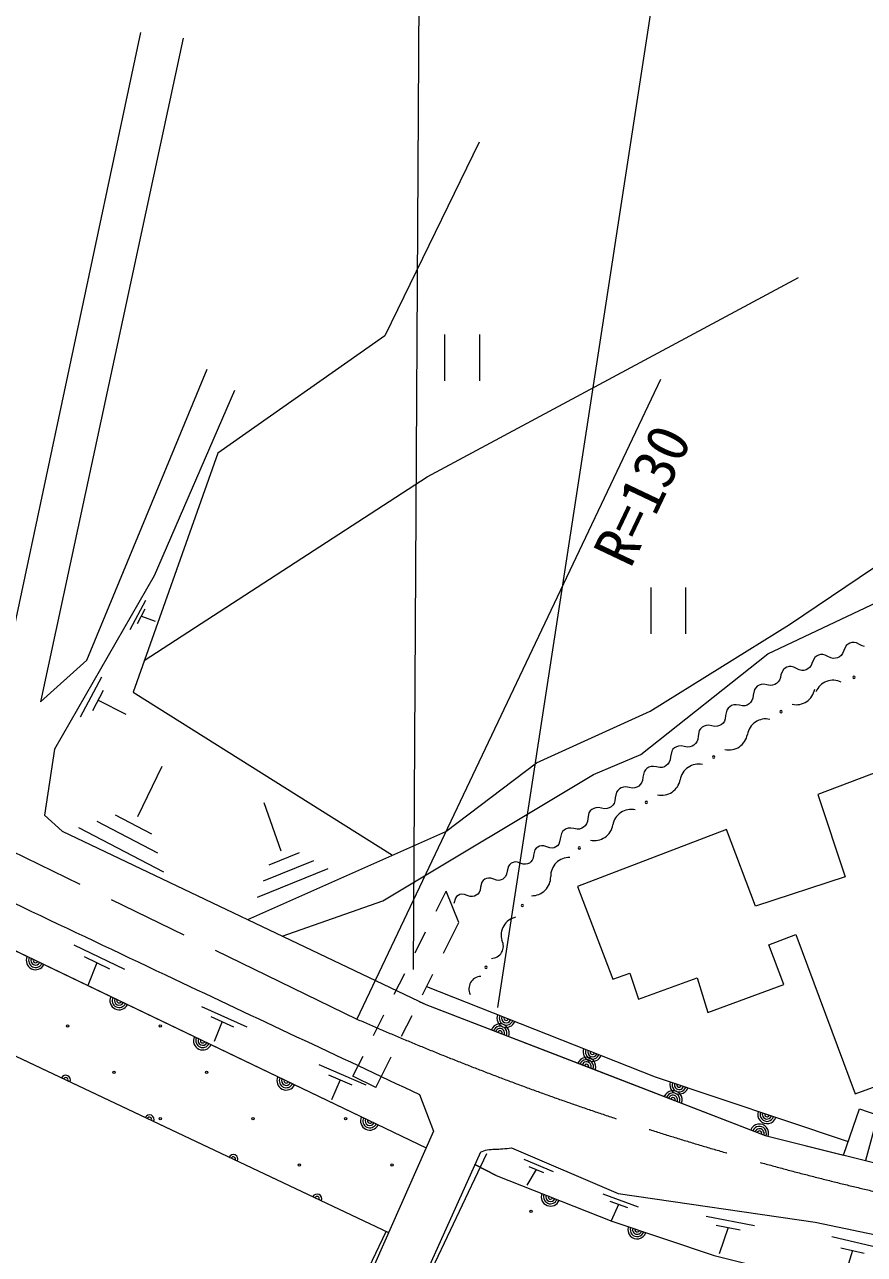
# Model space of a CAD drawing. Units: millimetres, scale not verified. Extents: x 40000 to 680000, y 20000 to 380000.
# Drawn here: x 514144 to 550388, y 266142 to 319227 of the extents above; entities that cross this region are included whole.
import ezdxf
from ezdxf.enums import TextEntityAlignment as Align

# ---------------------------------------------------------------- set-up
doc = ezdxf.new("R2010")
doc.units = ezdxf.units.MM
doc.header["$LTSCALE"] = 1000
doc.linetypes.add('CHAIN', pattern=[18.5, 12, -1.5, 3.5, -1.5])
for name, color, linetype, lineweight in [('M-BGD', 7, 'Continuous', 13), ('M-BMK', 2, 'CHAIN', 13), ('M-BMK-SRVR', 3, 'Continuous', 13), ('M-STR-HTXT', 7, 'Continuous', 13)]:
    doc.layers.add(name, color=color, linetype=linetype, lineweight=lineweight)
doc.styles.add('ＭＳ ゴシック', font='')
doc.styles.get('ＭＳ ゴシック').set_extended_font_data('MS Gothic')

msp = doc.modelspace()

# ---------------------------------------------------------------- linework, layer by layer
at = {"layer": 'M-BGD'}
for p, q in [((532270, 305847), (532270, 303847)), ((533770, 305847), (533770, 303847)), ((480119, 295387), (531475, 270738)), ((541168, 294931), (541168, 292931)), ((542668, 294931), (542668, 292931)), ((518693, 293113), (519378, 294387)), ((519011, 293377), (519354, 294014)), ((519182, 293695), (519772, 293475)), ((549761, 292528), (549680, 292487)), ((549850, 292552), (549761, 292528)), ((549946, 292555), (549850, 292552)), ((550051, 292534), (549946, 292555)), ((550172, 292471), (550051, 292534)), ((548404, 292009), (548323, 291968)), ((548492, 292033), (548404, 292009)), ((548588, 292036), (548492, 292033)), ((548694, 292015), (548588, 292036)), ((548815, 291952), (548694, 292015)), ((549381, 291998), (549307, 291937)), ((549445, 292084), (549381, 291998)), ((549494, 292212), (549445, 292084)), ((549606, 292425), (549494, 292212)), ((549680, 292487), (549606, 292425)), ((550293, 292409), (550172, 292471)), ((550399, 292388), (550293, 292409)), ((546965, 291449), (546891, 291387)), ((547046, 291490), (546965, 291449)), ((547135, 291514), (547046, 291490)), ((547231, 291517), (547135, 291514)), ((547336, 291496), (547231, 291517)), ((547457, 291433), (547336, 291496)), ((548023, 291479), (547949, 291418)), ((548087, 291565), (548023, 291479)), ((548136, 291693), (548087, 291565)), ((548249, 291906), (548136, 291693)), ((548323, 291968), (548249, 291906)), ((548936, 291890), (548815, 291952)), ((549041, 291868), (548936, 291890)), ((549137, 291872), (549041, 291868)), ((549226, 291895), (549137, 291872)), ((549307, 291937), (549226, 291895)), ((516553, 289340), (517480, 291080)), ((546725, 290935), (546669, 290855)), ((546765, 291037), (546725, 290935)), ((546778, 291174), (546765, 291037)), ((546891, 291387), (546778, 291174)), ((547578, 291371), (547457, 291433)), ((547684, 291349), (547578, 291371)), ((547780, 291353), (547684, 291349)), ((547868, 291376), (547780, 291353)), ((547949, 291418), (547868, 291376)), ((517083, 289626), (517546, 290496)), ((545642, 290525), (545588, 290286)), ((545698, 290605), (545642, 290525)), ((545766, 290669), (545698, 290605)), ((545846, 290716), (545766, 290669)), ((545939, 290747), (545846, 290716)), ((546048, 290756), (545939, 290747)), ((546183, 290730), (546048, 290756)), ((546318, 290704), (546183, 290730)), ((546427, 290713), (546318, 290704)), ((546520, 290744), (546427, 290713)), ((546600, 290792), (546520, 290744)), ((546669, 290855), (546600, 290792)), ((517315, 290061), (518507, 289465)), ((544749, 289860), (544656, 289829)), ((544858, 289869), (544749, 289860)), ((544993, 289843), (544858, 289869)), ((545330, 289857), (545237, 289826)), ((545410, 289904), (545330, 289857)), ((545478, 289968), (545410, 289904)), ((545534, 290048), (545478, 289968)), ((545574, 290149), (545534, 290048)), ((545588, 290286), (545574, 290149)), ((544398, 289399), (544384, 289262)), ((544451, 289638), (544398, 289399)), ((544507, 289718), (544451, 289638)), ((544576, 289781), (544507, 289718)), ((544656, 289829), (544576, 289781)), ((545128, 289817), (544993, 289843)), ((545237, 289826), (545128, 289817)), ((543317, 288831), (543261, 288751)), ((543385, 288894), (543317, 288831)), ((543466, 288942), (543385, 288894)), ((543558, 288973), (543466, 288942)), ((543667, 288982), (543558, 288973)), ((543802, 288956), (543667, 288982)), ((543938, 288930), (543802, 288956)), ((544046, 288939), (543938, 288930)), ((544139, 288970), (544046, 288939)), ((544219, 289017), (544139, 288970)), ((544288, 289080), (544219, 289017)), ((544344, 289161), (544288, 289080)), ((544384, 289262), (544344, 289161)), ((543154, 288274), (543098, 288193)), ((543194, 288375), (543154, 288274)), ((543207, 288512), (543194, 288375)), ((543261, 288751), (543207, 288512)), ((542070, 287864), (542017, 287625)), ((542126, 287944), (542070, 287864)), ((542195, 288007), (542126, 287944)), ((542275, 288055), (542195, 288007)), ((542368, 288085), (542275, 288055)), ((542477, 288095), (542368, 288085)), ((542612, 288069), (542477, 288095)), ((542747, 288042), (542612, 288069)), ((542856, 288052), (542747, 288042)), ((542949, 288082), (542856, 288052)), ((543029, 288130), (542949, 288082)), ((543098, 288193), (543029, 288130)), ((519024, 285048), (520077, 287215)), ((541178, 287198), (541085, 287168)), ((541286, 287207), (541178, 287198)), ((541422, 287181), (541286, 287207)), ((541758, 287195), (541666, 287165)), ((541839, 287243), (541758, 287195)), ((541907, 287306), (541839, 287243)), ((541963, 287386), (541907, 287306)), ((542003, 287488), (541963, 287386)), ((542017, 287625), (542003, 287488)), ((540826, 286738), (540813, 286601)), ((540880, 286976), (540826, 286738)), ((540936, 287057), (540880, 286976)), ((541004, 287120), (540936, 287057)), ((541085, 287168), (541004, 287120)), ((541557, 287155), (541422, 287181)), ((541666, 287165), (541557, 287155)), ((539746, 286169), (539690, 286089)), ((539814, 286233), (539746, 286169)), ((539894, 286280), (539814, 286233)), ((539987, 286311), (539894, 286280)), ((540096, 286320), (539987, 286311)), ((540231, 286294), (540096, 286320)), ((540366, 286268), (540231, 286294)), ((540475, 286277), (540366, 286268)), ((540568, 286308), (540475, 286277)), ((540648, 286356), (540568, 286308)), ((540717, 286419), (540648, 286356)), ((540773, 286499), (540717, 286419)), ((540813, 286601), (540773, 286499)), ((525220, 283554), (524489, 285638)), ((539582, 285612), (539526, 285532)), ((539622, 285714), (539582, 285612)), ((539636, 285851), (539622, 285714)), ((539690, 286089), (539636, 285851)), ((519635, 284277), (518062, 285096)), ((538499, 285202), (538446, 284963)), ((538555, 285282), (538499, 285202)), ((538624, 285346), (538555, 285282)), ((538704, 285393), (538624, 285346)), ((538797, 285424), (538704, 285393)), ((538906, 285433), (538797, 285424)), ((539041, 285407), (538906, 285433)), ((539176, 285381), (539041, 285407)), ((539285, 285390), (539176, 285381)), ((539378, 285421), (539285, 285390)), ((539458, 285468), (539378, 285421)), ((539526, 285532), (539458, 285468)), ((520157, 282646), (516487, 284559)), ((519896, 283461), (517274, 284828)), ((537715, 284546), (537606, 284537)), ((537850, 284520), (537715, 284546)), ((538268, 284581), (538187, 284534)), ((538336, 284645), (538268, 284581)), ((538392, 284725), (538336, 284645)), ((538432, 284826), (538392, 284725)), ((538446, 284963), (538432, 284826)), ((523771, 280595), (532325, 284403)), ((537255, 284076), (537236, 283946)), ((537309, 284315), (537255, 284076)), ((537365, 284395), (537309, 284315)), ((537433, 284458), (537365, 284395)), ((537514, 284506), (537433, 284458)), ((537606, 284537), (537514, 284506)), ((537986, 284494), (537850, 284520)), ((538094, 284503), (537986, 284494)), ((538187, 284534), (538094, 284503)), ((536170, 283603), (536110, 283380)), ((536226, 283673), (536170, 283603)), ((536292, 283725), (536226, 283673)), ((536369, 283760), (536292, 283725)), ((536457, 283777), (536369, 283760)), ((536558, 283772), (536457, 283777)), ((536683, 283728), (536558, 283772)), ((536807, 283685), (536683, 283728)), ((536908, 283679), (536807, 283685)), ((536996, 283696), (536908, 283679)), ((537073, 283731), (536996, 283696)), ((537139, 283783), (537073, 283731)), ((537195, 283853), (537139, 283783)), ((537236, 283946), (537195, 283853)), ((526612, 283125), (524436, 282246)), ((525994, 283470), (524688, 282943)), ((535080, 282977), (535025, 282907)), ((535147, 283029), (535080, 282977)), ((535224, 283064), (535147, 283029)), ((535311, 283081), (535224, 283064)), ((535413, 283075), (535311, 283081)), ((535537, 283032), (535413, 283075)), ((535661, 282988), (535537, 283032)), ((535763, 282983), (535661, 282988)), ((535851, 283000), (535763, 282983)), ((535927, 283035), (535851, 283000)), ((535994, 283087), (535927, 283035)), ((536049, 283157), (535994, 283087)), ((536091, 283250), (536049, 283157)), ((536110, 283380), (536091, 283250)), ((527230, 282779), (524183, 281549)), ((534904, 282461), (534848, 282391)), ((534946, 282553), (534904, 282461)), ((534964, 282684), (534946, 282553)), ((535025, 282907), (534964, 282684)), ((497915, 282194), (529852, 267083)), ((533819, 281987), (533800, 281857)), ((533879, 282211), (533819, 281987)), ((533935, 282281), (533879, 282211)), ((534001, 282332), (533935, 282281)), ((534078, 282368), (534001, 282332)), ((534166, 282385), (534078, 282368)), ((534267, 282379), (534166, 282385)), ((534392, 282336), (534267, 282379)), ((534516, 282292), (534392, 282336)), ((534617, 282287), (534516, 282292)), ((534705, 282304), (534617, 282287)), ((534782, 282339), (534705, 282304)), ((534848, 282391), (534782, 282339)), ((531901, 280952), (532336, 281815)), ((532889, 280469), (532336, 281815)), ((532734, 281514), (532673, 281291)), ((532789, 281584), (532734, 281514)), ((532856, 281636), (532789, 281584)), ((532933, 281671), (532856, 281636)), ((533020, 281688), (532933, 281671)), ((533122, 281683), (533020, 281688)), ((533246, 281639), (533122, 281683)), ((533371, 281596), (533246, 281639)), ((533472, 281590), (533371, 281596)), ((533560, 281607), (533472, 281590)), ((533636, 281643), (533560, 281607)), ((533703, 281694), (533636, 281643)), ((533758, 281764), (533703, 281694)), ((533800, 281857), (533758, 281764)), ((532218, 279138), (532889, 280469)), ((531000, 279166), (531450, 280059)), ((516268, 279506), (518460, 278452)), ((516717, 278996), (517813, 278469)), ((517265, 278733), (516869, 277748)), ((530100, 277380), (530550, 278273)), ((531318, 277352), (531768, 278245)), ((531493, 277699), (541357, 273804)), ((521778, 276847), (523731, 275960)), ((531173, 277065), (531461, 276928)), ((531461, 276928), (538780, 274102)), ((522180, 276410), (523157, 275966)), ((522669, 276188), (522325, 275326)), ((529199, 275594), (529650, 276487)), ((530417, 275566), (530867, 276459)), ((528314, 273837), (528749, 274701)), ((529296, 273342), (529967, 274673)), ((526837, 274335), (528874, 273461)), ((538780, 274102), (546100, 271276)), ((527254, 273899), (528273, 273462)), ((527763, 273680), (527396, 272810)), ((529296, 273342), (528314, 273837)), ((541357, 273804), (549686, 271010)), ((531191, 273043), (531794, 271456)), ((531794, 271456), (521111, 247396)), ((546100, 271276), (549486, 270432)), ((533815, 270559), (523012, 246552)), ((535695, 270247), (536962, 269715)), ((534501, 269550), (533573, 270022)), ((533573, 270022), (534501, 269550)), ((536226, 269809), (535817, 269123)), ((535910, 269942), (536543, 269676)), ((534501, 269550), (539492, 267579)), ((539095, 268755), (540623, 268202)), ((539398, 268439), (540162, 268162)), ((539780, 268301), (539465, 267589)), ((539492, 267579), (543904, 266089)), ((543563, 267788), (545640, 267394)), ((543985, 267404), (545023, 267207)), ((544504, 267305), (544113, 266162)), ((548981, 266909), (550994, 266446)), ((549370, 266426), (550376, 266194)), ((549873, 266310), (549415, 264840))]:
    msp.add_line(p, q, dxfattribs=at)
for points in [[(490007, 296854), (490885, 297316), (493973, 302774), (494908, 302325), (492481, 296626), (493386, 295206), (510172, 287359), (511250, 287492), (512848, 289249), (519159, 318883)], [(520983, 318641), (514826, 289988), (516826, 291786), (522020, 304357)], [(357424, 309201), (384765, 315050), (391962, 315614), (398131, 315914), (405408, 316004), (412505, 315674), (419902, 314926), (428138, 313788), (436433, 312021), (442123, 310613), (449530, 308357), (455175, 306396), (468975, 300568), (480119, 295387), (531475, 270738)], [(533763, 314149), (529691, 305792), (522477, 300734), (518823, 290408), (530018, 283376)], [(352150, 303654), (363988, 309110), (381637, 312107), (391394, 312121), (398996, 312280), (404990, 312246), (413027, 311811), (420127, 311041), (425284, 310237), (430542, 309232), (436403, 307859), (442263, 306319), (449062, 304209), (454286, 302300), (460013, 299889), (467548, 296708), (472571, 294430), (483992, 289002), (497915, 282194), (529852, 267083)], [(519306, 291774), (531518, 299702), (547537, 308305)], [(523208, 303427), (519735, 295432), (515434, 287949), (514999, 285101), (515771, 284409), (531461, 276928), (546100, 271276), (552565, 269665), (564272, 268260)], [(532325, 284403), (536231, 287355), (541143, 289586), (547160, 293333), (552591, 297006), (556232, 298682)], [(525263, 279883), (529605, 281403), (538696, 286863), (540732, 287715), (546227, 292059), (557265, 297285)], [(567452, 295691), (556114, 291340), (556886, 289211), (548382, 285990), (549553, 282436), (545693, 281172), (544429, 284486), (538000, 282023), (539531, 278017), (540263, 278283), (540635, 277152), (543177, 278084), (543630, 276580), (546904, 277791), (546265, 279508), (547423, 279947), (549983, 273070), (555868, 275215), (554919, 277522), (565840, 281790)], [(531493, 277699), (541357, 273804), (549686, 271010)], [(549486, 270432), (550173, 272420), (550972, 272154), (550432, 270197)], [(535159, 270743), (539767, 268771), (548257, 267540), (556668, 265773), (563840, 264532)], [(534501, 269550), (539492, 267579), (543904, 266089), (550672, 264399), (556981, 263351), (563614, 262581)]]:
    msp.add_lwpolyline(points, dxfattribs=at)
for centre in [(516000, 276001), (516000, 276001), (520001, 276001), (520001, 276001), (518000, 274000), (522000, 274001), (520001, 272000), (520001, 272000), (524001, 272001), (524001, 272001), (528000, 272001), (528000, 272001), (526001, 270000), (530001, 270001), (536000, 268000), (536000, 268000)]:
    msp.add_circle(centre, 50, dxfattribs=at)
for centre, radius, start, end in [((549040, 290119), 806, 64.4026, 157.197), ((549933, 291053), 50, 360, 180), ((549933, 291053), 50, 180, 360), ((547447, 290675), 806, 257.5382, 350.3325), ((546789, 289563), 50, 360, 180), ((546789, 289563), 50, 180, 360), ((546131, 288450), 806, 77.5382, 170.3325), ((544543, 288721), 806, 257.5382, 350.3325), ((543228, 286496), 806, 77.5382, 170.3325), ((543885, 287609), 50, 360, 180), ((543885, 287609), 50, 180, 360), ((541639, 286767), 806, 257.5382, 350.3325), ((540982, 285655), 50, 360, 180), ((540982, 285655), 50, 180, 360), ((540324, 284543), 806, 77.5382, 170.3325), ((538736, 284813), 806, 257.5382, 350.3325), ((538087, 283690), 50, 360, 180), ((538087, 283690), 50, 180, 360), ((537655, 282472), 806, 88.6028, 181.3972), ((536044, 282432), 806, 268.6028, 1.3972), ((535629, 281202), 50, 360, 180), ((535629, 281202), 50, 180, 360), ((535518, 279915), 806, 103.2237, 196.0181), ((534275, 279446), 530, 271.4811, 27.7607), ((514618, 278829), 400, 154.3599, 334.3599), ((514618, 278829), 300, 154.3599, 334.3599), ((514618, 278829), 200, 154.3599, 334.3599), ((514618, 278829), 100, 154.3599, 334.3599), ((534061, 278528), 50, 360, 180), ((534061, 278528), 50, 180, 360), ((533848, 277611), 530, 91.4811, 207.7607), ((518224, 277098), 400, 154.3599, 334.3599), ((518224, 277098), 300, 154.3599, 334.3599), ((518224, 277098), 200, 154.3599, 334.3599), ((518224, 277098), 100, 154.3599, 334.3599), ((534662, 275692), 400, 338.8873, 158.8873), ((534930, 276342), 400, 158.4555, 338.4555), ((534930, 276342), 300, 158.4555, 338.4555), ((534930, 276342), 200, 158.4555, 338.4555), ((534930, 276342), 100, 158.4555, 338.4555), ((521830, 275367), 400, 154.3599, 334.3599), ((534662, 275692), 300, 338.8873, 158.8873), ((534662, 275692), 200, 338.8873, 158.8873), ((534662, 275692), 100, 338.8873, 158.8873), ((521830, 275367), 300, 154.3599, 334.3599), ((521830, 275367), 200, 154.3599, 334.3599), ((521830, 275367), 100, 154.3599, 334.3599), ((538650, 274873), 400, 158.4555, 338.4555), ((538394, 274251), 400, 338.8873, 158.8873), ((538394, 274251), 300, 338.8873, 158.8873), ((538650, 274873), 300, 158.4555, 338.4555), ((538650, 274873), 200, 158.4555, 338.4555), ((538650, 274873), 100, 158.4555, 338.4555), ((538394, 274251), 200, 338.8873, 158.8873), ((538394, 274251), 100, 338.8873, 158.8873), ((515918, 273676), 200, 334.6793, 154.6793), ((515918, 273676), 100, 334.6793, 154.6793), ((525436, 273636), 400, 154.3599, 334.3599), ((525436, 273636), 300, 154.3599, 334.3599), ((525436, 273636), 200, 154.3599, 334.3599), ((525436, 273636), 100, 154.3599, 334.3599), ((542390, 273458), 400, 161.4531, 341.4531), ((542390, 273458), 300, 161.4531, 341.4531), ((542390, 273458), 200, 161.4531, 341.4531), ((542390, 273458), 100, 161.4531, 341.4531), ((542125, 272811), 400, 338.8873, 158.8873), ((542125, 272811), 300, 338.8873, 158.8873), ((542125, 272811), 200, 338.8873, 158.8873), ((542125, 272811), 100, 338.8873, 158.8873), ((519533, 271965), 200, 334.6793, 154.6793), ((519533, 271965), 100, 334.6793, 154.6793), ((529042, 271905), 400, 154.3599, 334.3599), ((529042, 271905), 300, 154.3599, 334.3599), ((529042, 271905), 200, 154.3599, 334.3599), ((529042, 271905), 100, 154.3599, 334.3599), ((546182, 272185), 400, 161.4531, 341.4531), ((546182, 272185), 300, 161.4531, 341.4531), ((546182, 272185), 200, 161.4531, 341.4531), ((546182, 272185), 100, 161.4531, 341.4531), ((545857, 271370), 400, 338.8873, 158.8873), ((545857, 271370), 300, 338.8873, 158.8873), ((545857, 271370), 200, 338.8873, 158.8873), ((545857, 271370), 100, 338.8873, 158.8873), ((523149, 270254), 200, 334.6793, 154.6793), ((523149, 270254), 100, 334.6793, 154.6793), ((526765, 268544), 200, 334.6793, 154.6793), ((526765, 268544), 100, 334.6793, 154.6793), ((536840, 268626), 400, 158.4478, 338.4478), ((536840, 268626), 300, 158.4478, 338.4478), ((536840, 268626), 200, 158.4478, 338.4478), ((536840, 268626), 100, 158.4478, 338.4478), ((540581, 267211), 400, 161.345, 341.345), ((540581, 267211), 300, 161.345, 341.345), ((540581, 267211), 200, 161.345, 341.345), ((540581, 267211), 100, 161.345, 341.345)]:
    msp.add_arc(centre, radius, start, end, dxfattribs=at)
for points, knots in [([(84689, 290457), (85351, 289948), (86006, 289431), (86674, 288931), (87452, 288349), (88230, 287766), (89030, 287214), (90809, 285987), (92640, 284838), (94460, 283674), (95504, 283006), (96545, 282333), (97608, 281697), (98752, 281013), (99908, 280350), (101082, 279721), (102658, 278875), (104271, 278099), (105874, 277305), (106908, 276792), (107940, 276273), (108988, 275788), (110116, 275266), (111246, 274746), (112402, 274290), (113800, 273739), (115223, 273251), (116654, 272793), (118119, 272324), (119601, 271912), (121087, 271515), (122510, 271135), (123944, 270793), (125379, 270457), (126975, 270083), (128574, 269719), (130180, 269389), (131812, 269053), (133446, 268721), (135092, 268461), (136881, 268177), (138680, 267956), (140482, 267772), (142034, 267613), (143590, 267502), (145147, 267413), (147563, 267275), (149981, 267165), (152401, 267143), (153948, 267129), (155497, 267162), (157043, 267233), (158992, 267322), (160939, 267475), (162882, 267652), (165063, 267850), (167236, 268121), (169411, 268371), (171328, 268591), (173242, 268844), (175161, 269060), (176298, 269188), (177448, 269218), (178574, 269419), (178948, 269486), (179309, 269611), (179679, 269698), (184493, 270834), (189352, 271772), (194173, 272873), (194697, 272992), (195217, 273126), (195741, 273245), (197489, 273643), (199248, 273996), (200998, 274387), (204826, 275242), (208653, 276107), (212468, 277022), (216070, 277886), (219650, 278839), (223248, 279717), (225551, 280279), (227859, 280820), (230166, 281364), (233319, 282109), (236481, 282818), (239629, 283580), (243430, 284500), (247208, 285511), (251009, 286425), (253768, 287089), (256540, 287700), (259304, 288342), (261441, 288838), (263578, 289335), (265713, 289839), (271986, 291321), (278247, 292849), (284520, 294331), (291728, 296035), (298946, 297701), (306158, 299389), (315133, 301490), (324104, 303605), (333080, 305701), (338270, 306913), (343466, 308100), (348652, 309325), (350780, 309827), (352901, 310360), (355031, 310852), (355539, 310969), (356047, 311090), (356558, 311191), (359838, 311840), (363150, 312318), (366441, 312908), (369822, 313515), (373198, 314146), (376573, 314785), (378950, 315235), (381328, 315686), (383700, 316163), (384850, 316394), (385990, 316674), (387144, 316881), (388525, 317130), (389917, 317319), (391307, 317510), (391978, 317602), (392649, 317699), (393323, 317760), (394618, 317876), (395918, 317909), (397216, 317979), (399006, 318077), (400795, 318206), (402587, 318261), (404203, 318309), (405821, 318327), (407438, 318300), (408577, 318282), (409714, 318204), (410852, 318161), (412402, 318102), (413955, 318086), (415504, 318001), (417506, 317892), (419507, 317745), (421503, 317552), (423464, 317362), (425423, 317136), (427373, 316853), (429558, 316536), (431734, 316158), (433901, 315735), (436001, 315325), (438105, 314918), (440170, 314357), (441980, 313866), (443740, 313207), (445521, 312621), (447753, 311885), (450003, 311198), (452209, 310385), (454727, 309456), (457215, 308443), (459675, 307370), (461414, 306612), (463105, 305750), (464826, 304954), (468192, 303398), (471604, 301944), (474948, 300342), (479997, 297924), (484933, 295276), (489952, 292796), (496052, 289781), (502184, 286828), (508317, 283879), (512397, 281917), (516488, 279977), (520580, 278039), (524113, 276366), (527654, 274709), (531191, 273043)], [0, 0, 0, 0, 1, 1, 1, 2, 2, 2, 3, 3, 3, 4, 4, 4, 5, 5, 5, 6, 6, 6, 7, 7, 7, 8, 8, 8, 9, 9, 9, 10, 10, 10, 11, 11, 11, 12, 12, 12, 13, 13, 13, 14, 14, 14, 15, 15, 15, 16, 16, 16, 17, 17, 17, 18, 18, 18, 19, 19, 19, 20, 20, 20, 21, 21, 21, 22, 22, 22, 23, 23, 23, 24, 24, 24, 25, 25, 25, 26, 26, 26, 27, 27, 27, 28, 28, 28, 29, 29, 29, 30, 30, 30, 31, 31, 31, 32, 32, 32, 33, 33, 33, 34, 34, 34, 35, 35, 35, 36, 36, 36, 37, 37, 37, 38, 38, 38, 39, 39, 39, 40, 40, 40, 41, 41, 41, 42, 42, 42, 43, 43, 43, 44, 44, 44, 45, 45, 45, 46, 46, 46, 47, 47, 47, 48, 48, 48, 49, 49, 49, 50, 50, 50, 51, 51, 51, 52, 52, 52, 53, 53, 53, 54, 54, 54, 55, 55, 55, 56, 56, 56, 57, 57, 57, 58, 58, 58, 59, 59, 59, 60, 60, 60, 61, 61, 61, 62, 62, 62, 62]), ([(533816, 270558), (533915, 270590), (534010, 270635), (534112, 270654), (534328, 270696), (534551, 270679), (534769, 270699), (534899, 270710), (535029, 270728), (535159, 270743)], [0, 0, 0, 0, 1, 1, 1, 2, 2, 2, 3, 3, 3, 3])]:
    msp.add_open_spline(points, degree=3, knots=knots, dxfattribs=at)
at = {"layer": 'M-BMK'}
msp.add_line((472470, 303566), (528477, 276302), dxfattribs=at)
msp.add_arc((579941, 393496), 127996, 246.29202, 262.51737, dxfattribs=at)
at = {"layer": 'M-BMK-SRVR'}
msp.add_line((541590, 303907), (528477, 276302), dxfattribs=at)
at = {"layer": 'M-STR-HTXT'}
for p, q in [((531178, 324964), (530910, 278445)), ((534567, 276804), (541803, 323869)), ((534081, 270478), (518073, 236803)), ((513641, 233229), (529742, 267135))]:
    msp.add_line(p, q, dxfattribs=at)

# ---------------------------------------------------------------- texts
at = {"layer": 'M-BMK-SRVR', "style": 'ＭＳ ゴシック'}
msp.add_text('R=130', height=1833, rotation=64.593, dxfattribs=at).set_placement((543462, 301106), align=Align.BOTTOM_RIGHT)

doc.saveas('drawing.dxf')
